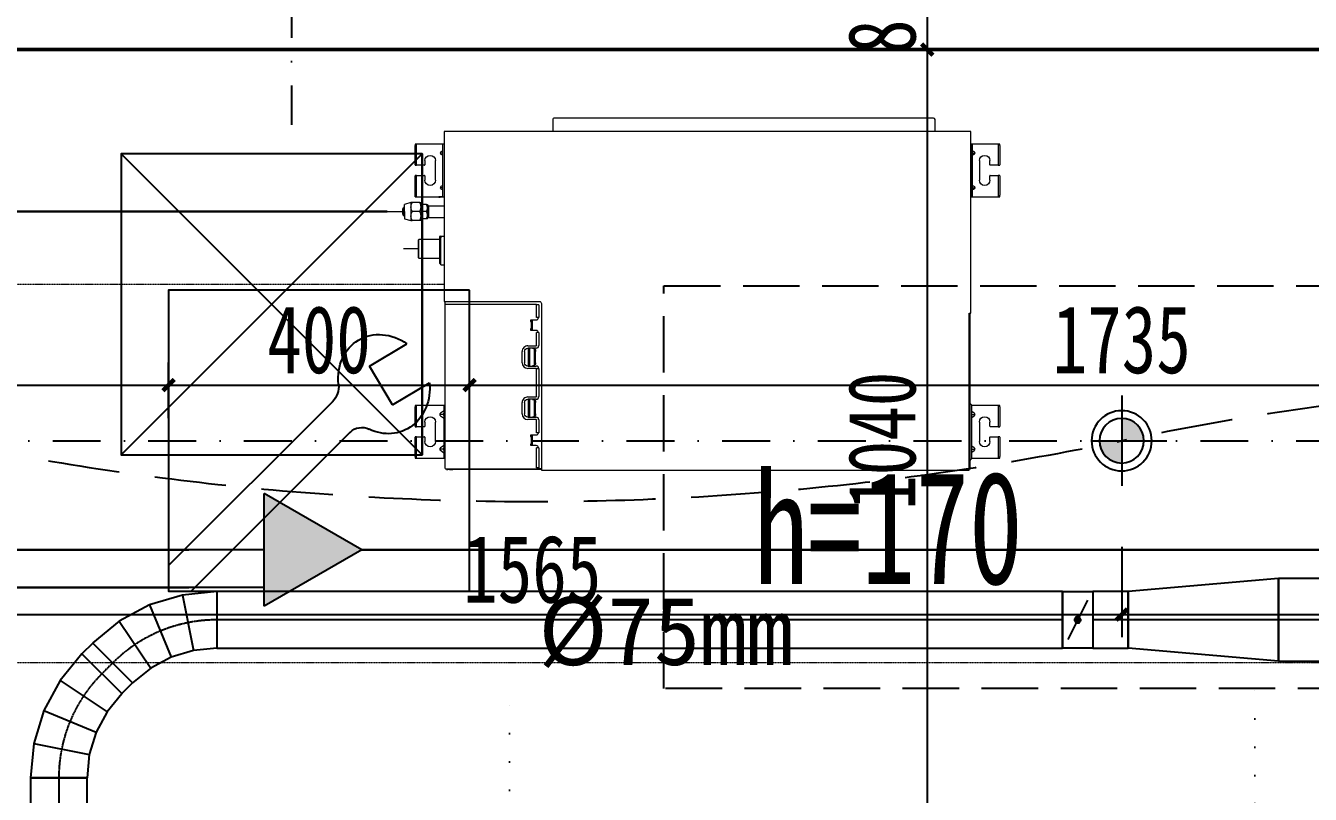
# Model space of a CAD drawing. Header units: millimetres. Extents: x -297 to 39764, y -29258 to 20315.
# Drawn here: x 13089 to 14796, y -22562 to -21540 of the extents above; entities that cross this region are included whole.
import ezdxf

# ---------------------------------------------------------------- set-up
doc = ezdxf.new("R2010")
doc.units = ezdxf.units.MM
for name, pattern in [('CENTER2', [1.125, 0.75, -0.125, 0.125, -0.125]), ('DASH', [0.35, 0.25, -0.1]), ('DASHDOT', [1, 0.5, -0.25, 0, -0.25]), ('DASHDOT2', [12.7, 6.35, -3.175, 0, -3.175]), ('DOT2', [0.125, 0, -0.125]), ('HIDDEN', [9.525, 6.35, -3.175])]:
    doc.linetypes.add(name, pattern=pattern)
doc.layers.get('Defpoints').update_dxf_attribs({"color": 250})
for name, color, linetype in [('.-P建筑梁位', 4, 'Continuous'), ('.p-灯具连线', 6, 'Continuous'), ('.PC-天花尺寸标注', 252, 'Continuous'), ('.PC-天花灯具', 203, 'Continuous'), ('.PC-天花造型', 163, 'Continuous'), ('.PC-灯具尺寸标注', 252, 'Continuous'), ('.PC-综合天花虚线层', 14, 'DASHDOT2'), ('.ZD-插座虚线层', 214, 'DASH'), ('.ZT-空调.检修口', 52, 'Continuous'), ('_TCH_MASK', 7, 'Continuous'), ('DUCT-新风中心线', 5, 'CENTER2'), ('DUCT-新风标注', 3, 'Continuous'), ('DUCT-新风管', 3, 'Continuous'), ('DUCT-新风管端线', 2, 'Continuous'), ('DUCT-新风阀门', 7, 'Continuous')]:
    doc.layers.add(name, color=color, linetype=linetype)
for name, color, linetype, lineweight in [('ACS_DLJ_LNSG', 4, 'DASHDOT', 20), ('ACS_DLJ_QYG', 1, 'Continuous', 30), ('ACS_DLJ_SNJ', 9, 'Continuous', 0)]:
    doc.layers.add(name, color=color, linetype=linetype, lineweight=lineweight)
doc.styles.add('HZTXT', font='')
doc.styles.add('宋体', font='', dxfattribs={"width": 0.7, "height": 5})
doc.styles.add('文字样式', font='', dxfattribs={"width": 0.75})
doc.styles.get('HZTXT').set_extended_font_data('SimSun')
doc.styles.get('宋体').set_extended_font_data('SimSun')
doc.styles.get('文字样式').set_extended_font_data('SimSun')
doc.dimstyles.new('西安1-40（内部尺寸）', dxfattribs={"dimscale": 30, "dimtxt": 3, "dimasz": 0.5, "dimexe": 1, "dimexo": 1, "dimgap": 0.5, "dimtad": 1, "dimdec": 0, "dimrnd": 5, "dimtxsty": '文字样式', "dimblk": 'ARCHTICK', "dimcen": 1, "dimdle": 0.55, "dimclrd": 252, "dimclre": 252, "dimclrt": 30, "dimadec": 0, "dimazin": 0, "dimtfac": 1, "dimtdec": 0, "dimtix": 1, "dimtmove": 2, "dimatfit": 3, "dimfxl": 5, "dimfxlon": 1, "dimarcsym": 0})

# ---------------------------------------------------------------- blocks, each defined once
blk = doc.blocks.new('A$Cd2e37dc6')
at = {"layer": '.-P建筑梁位', "color": 250, "linetype": 'DASH', "ltscale": 300}
blk.add_lwpolyline([(6975.1, 7634.4), (7997.2, 7634.4), (7997.2, 7099.2), (6975.1, 7099.2)], close=True, dxfattribs=at)
at = {"layer": '.-P建筑梁位', "color": 250, "linetype": 'DASH', "ltscale": 300, "style": '宋体', "width": 0.7}
blk.add_text('h=170', height=150, dxfattribs=at).set_placement((7094.7, 7238))
blk = doc.blocks.new('A$C26AB27A8')
at = {"color": 0, "linetype": 'Continuous'}
for p, q in [((39.4, 465.8), (39.4, 259.4)), ((40.7, 467.1), (40.8, 467.1)), ((609, 468), (40.8, 468)), ((40.8, 468), (40.8, 466.9)), ((40.8, 466.9), (40.8, 259.4)), ((609, 466.9), (609, 468)), ((609, 466.9), (614.9, 466.9)), ((609, 261.5), (609, 466.9)), ((609, 466.1), (613, 466.1)), ((612.4, 438.2), (612.4, 465)), ((613, 465), (612.4, 465)), ((734.7, 466.1), (613, 466.1)), ((613, 466.1), (613, 465)), ((613, 465), (615.5, 465)), ((614.9, 466.9), (628.5, 466.9)), ((615.5, 465), (615.5, 438.2)), ((628.5, 466.1), (628.5, 467)), ((628.5, 467), (633.2, 467)), ((633.2, 467), (633.2, 466.1)), ((633.2, 466.9), (726.5, 466.9)), ((726.5, 466.1), (726.5, 467)), ((731.2, 467), (726.5, 467)), ((731.2, 467), (731.2, 466.1)), ((731.2, 466.9), (733.1, 466.9)), ((735.1, 466.9), (733.1, 466.9)), ((736.3, 466.1), (734.7, 466.1)), ((735.1, 466.1), (735.1, 466.9)), ((737.4, 243.6), (737.4, 465)), ((2, 452), (0, 452)), ((0, 452), (0, 450)), ((0, 424.2), (0, 450)), ((2, 450), (2, 452)), ((2.5, 452), (2, 452)), ((2, 424.2), (2, 450)), ((37.1, 452), (2.5, 452)), ((37.1, 444), (33.8, 441.7)), ((37.1, 452), (37.1, 382)), ((39.3, 454.7), (37.5, 452.9)), ((738.8, 452), (737.4, 452)), ((738.8, 382), (738.8, 452)), ((739.3, 452), (738.8, 452)), ((743, 441.6), (739.1, 444.4)), ((774.3, 452), (739.3, 452)), ((774.8, 452), (774.3, 452)), ((776.8, 452), (774.8, 452)), ((774.8, 452), (774.8, 450)), ((774.8, 450), (774.8, 424.2)), ((776.8, 450), (776.8, 452)), ((776.8, 450), (776.8, 424.2)), ((13, 430), (13, 424.2)), ((27, 404), (27, 430)), ((37.1, 440), (32.9, 440)), ((33.8, 438.3), (37.1, 436)), ((613, 438.2), (612.4, 438.2)), ((613, 438.2), (615.5, 438.2)), ((613, 438.2), (613, 438.2)), ((613, 438.2), (613, 438.2)), ((616, 435.2), (622.9, 435.2)), ((620.9, 435.2), (620.9, 421.2)), ((621.8, 433.2), (620.9, 433.2)), ((622.3, 433.2), (621.8, 433.2)), ((622.3, 433.2), (622.3, 423.2)), ((622.3, 433.2), (623.4, 433.2)), ((622.9, 435.2), (622.9, 433.2)), ((623.4, 433.2), (622.9, 433.2)), ((623.4, 433.2), (623.4, 433.2)), ((739, 440), (743.9, 440)), ((739.1, 435.6), (743, 438.3)), ((749.8, 430), (749.8, 404)), ((763.8, 424.2), (763.8, 430)), ((0, 424.2), (0, 423.7)), ((0, 423.7), (2, 423.7)), ((2, 410.2), (0, 410.2)), ((0, 410.2), (0, 409.7)), ((0, 384), (0, 409.7)), ((2, 423.7), (2, 424.2)), ((2.5, 423.7), (2, 423.7)), ((2, 409.7), (2, 410.2)), ((2, 410.2), (2.5, 410.2)), ((2, 384), (2, 409.7)), ((12.5, 423.7), (2.5, 423.7)), ((2.5, 410.2), (12.5, 410.2)), ((13, 409.7), (13, 404)), ((612.4, 401.1), (612.4, 418.2)), ((613, 418.2), (612.4, 418.2)), ((613, 418.2), (613, 418.2)), ((613, 418.2), (613, 418.2)), ((613, 418.2), (615.5, 418.2)), ((615.5, 418.2), (615.5, 401.1)), ((622.9, 421.2), (616, 421.2)), ((620.9, 423.2), (621.8, 423.2)), ((621.8, 423.2), (622.3, 423.2)), ((622.3, 423.2), (623.4, 423.2)), ((623.4, 423.2), (622.9, 423.2)), ((622.9, 423.2), (622.9, 421.2)), ((623.4, 423.2), (623.4, 423.2)), ((763.8, 404), (763.8, 409.7)), ((774.3, 423.7), (764.3, 423.7)), ((764.3, 410.2), (774.3, 410.2)), ((774.8, 423.7), (774.3, 423.7)), ((774.3, 410.2), (774.8, 410.2)), ((774.8, 424.2), (774.8, 423.7)), ((774.8, 423.7), (776.8, 423.7)), ((776.8, 410.2), (774.8, 410.2)), ((774.8, 410.2), (774.8, 409.7)), ((774.8, 409.7), (774.8, 384)), ((776.8, 423.7), (776.8, 424.2)), ((776.8, 409.7), (776.8, 410.2)), ((776.8, 409.7), (776.8, 384)), ((37.1, 394), (32.9, 394)), ((37.1, 398), (33.8, 395.6)), ((616, 400.6), (627, 400.6)), ((627, 397.5), (616, 397.5)), ((616.7, 393.1), (616.7, 378.1)), ((618.7, 374.5), (618.7, 396.7)), ((620.9, 397.3), (620.9, 397.5)), ((624.6, 373.7), (624.6, 397.5)), ((626, 397.5), (626, 373.7)), ((631.4, 378.1), (631.4, 393.1)), ((634.5, 393.1), (634.5, 378.1)), ((739, 393.9), (743.9, 393.9)), ((743, 395.6), (739.1, 398.3)), ((0, 384), (0, 382)), ((0, 382), (2, 382)), ((2, 382), (2, 384)), ((2, 382), (2.5, 382)), ((2.5, 382), (37.1, 382)), ((33.8, 392.3), (37.1, 390)), ((37.5, 381.1), (39.3, 379.3)), ((737.4, 382), (738.8, 382)), ((738.8, 382), (739.3, 382)), ((739.1, 389.6), (743, 392.3)), ((739.3, 382), (774.3, 382)), ((774.3, 382), (774.8, 382)), ((774.8, 384), (774.8, 382)), ((774.8, 382), (776.8, 382)), ((776.8, 382), (776.8, 384)), ((612.4, 333.2), (612.4, 370.1)), ((615.5, 370.1), (615.5, 333.2)), ((616, 373.7), (627, 373.7)), ((627, 370.6), (616, 370.6)), ((620.9, 373.9), (620.9, 373.7)), ((613, 333.2), (612.4, 333.2)), ((613, 333.2), (612.4, 333.2)), ((613, 333.2), (613, 333.2)), ((613, 333.2), (615.5, 333.2)), ((613, 333.2), (615.5, 333.2)), ((616, 332.7), (627, 332.7)), ((627, 329.6), (616, 329.6)), ((616.7, 325.2), (616.7, 310.2)), ((618.7, 306.6), (618.7, 328.8)), ((620.9, 329.4), (620.9, 329.6)), ((624.6, 305.8), (624.6, 329.6)), ((626, 329.6), (626, 305.8)), ((631.4, 310.2), (631.4, 325.2)), ((634.5, 325.2), (634.5, 310.2)), ((612.4, 285.2), (612.4, 302.2)), ((615.5, 302.2), (615.5, 285.2)), ((616, 305.8), (627, 305.8)), ((627, 302.7), (616, 302.7)), ((620.9, 306), (620.9, 305.8)), ((613, 285.2), (612.4, 285.2)), ((613, 285.2), (613, 285.2)), ((613, 285.2), (613, 285.2)), ((613, 285.2), (615.5, 285.2)), ((616, 282.2), (622.9, 282.2)), ((620.9, 282.2), (620.9, 268.2)), ((621.8, 280.2), (620.9, 280.2)), ((622.3, 280.2), (621.8, 280.2)), ((622.3, 280.2), (622.3, 270.2)), ((622.3, 280.2), (623.4, 280.2)), ((622.9, 282.2), (622.9, 280.2)), ((623.4, 280.2), (622.9, 280.2)), ((623.4, 280.2), (623.4, 280.2)), ((38.4, 259.4), (38.4, 18)), ((40.8, 259.4), (38.4, 259.4)), ((608.9, 246.6), (609, 261.5)), ((612.4, 248), (612.4, 265.2)), ((613, 265.2), (612.4, 265.2)), ((613, 265.2), (615.5, 265.2)), ((613, 265.2), (613, 265.2)), ((613, 265.2), (613, 265.2)), ((615.5, 265.2), (615.5, 248)), ((622.9, 268.2), (616, 268.2)), ((620.9, 270.2), (621.8, 270.2)), ((621.8, 270.2), (622.3, 270.2)), ((622.3, 270.2), (623.4, 270.2)), ((623.4, 270.2), (622.9, 270.2)), ((622.9, 270.2), (622.9, 268.2)), ((623.4, 270.2), (623.4, 270.2)), ((738.4, 243.6), (611.9, 243.6)), ((612.4, 248), (613, 248)), ((613, 248), (612.4, 248)), ((613, 248), (615.5, 248)), ((613, 248), (613, 248)), ((613, 248), (615.5, 248)), ((737.4, 247.5), (616, 247.5)), ((738.4, 18), (738.4, 243.6)), ((742.8, 195.1), (738.4, 195.1)), ((742.8, 195.1), (742.8, 173.8)), ((743.3, 193.8), (742.8, 193.8)), ((743.8, 193.3), (743.8, 173.8)), ((742.8, 173.8), (742.8, 159.2)), ((771.8, 186.3), (743.8, 186.3)), ((743.8, 173.8), (743.8, 157.3)), ((772.3, 185.8), (771.8, 186.3)), ((771.8, 186.3), (771.8, 161.3)), ((772.3, 185.8), (772.3, 161.8)), ((738.4, 157.2), (740.8, 157.2)), ((743.3, 156.8), (738.4, 156.8)), ((743.8, 161.3), (771.8, 161.3)), ((771.8, 161.3), (772.3, 161.8)), ((760.4, 132.1), (758.9, 132.1)), ((758.9, 116.4), (758.9, 132.1)), ((760.4, 133.7), (760.4, 129)), ((760.4, 119.5), (760.4, 129)), ((761.8, 133.7), (766.4, 133.7)), ((761.8, 124.2), (766.4, 124.2)), ((767.9, 133.7), (767.9, 129)), ((768.9, 132.2), (767.9, 132.2)), ((767.9, 119.5), (767.9, 129)), ((768.9, 136.2), (768.9, 130.2)), ((768.9, 118.2), (768.9, 130.2)), ((770.7, 136.2), (780.5, 136.2)), ((770.7, 124.2), (780.5, 124.2)), ((782.4, 136.2), (780.5, 136.2)), ((790.9, 133.7), (782.4, 136.2)), ((782.4, 130.2), (782.4, 136.2)), ((782.4, 124.2), (782.4, 130.2)), ((782.4, 118.2), (782.4, 124.2)), ((790.9, 124.2), (790.9, 133.7)), ((790.9, 124.2), (790.9, 114.7)), ((792, 129.7), (792, 118.8)), ((2, 104.5), (0, 104.5)), ((0, 104.5), (0, 102.5)), ((0, 76.7), (0, 102.5)), ((2, 102.5), (2, 104.5)), ((2.5, 104.5), (2, 104.5)), ((2, 76.7), (2, 102.5)), ((38.4, 104.5), (2.5, 104.5)), ((36.4, 34.5), (36.4, 104.4)), ((36.4, 103.4), (38.4, 103.4)), ((36.4, 103.4), (36.4, 34.5)), ((738.4, 105.2), (743.4, 105.2)), ((740.4, 34.5), (740.4, 104.4)), ((745.4, 104.4), (740.4, 104.4)), ((745.4, 105.2), (743.4, 105.2)), ((745.4, 104.4), (745.4, 105.2)), ((776.8, 104.5), (745.4, 104.5)), ((758.9, 116.4), (760.4, 116.4)), ((760.4, 114.7), (760.4, 119.5)), ((761.8, 114.7), (766.4, 114.7)), ((767.9, 114.7), (767.9, 119.5)), ((767.9, 116.2), (768.9, 116.2)), ((768.9, 118.2), (768.9, 112.2)), ((770.7, 112.2), (780.5, 112.2)), ((774.8, 104.5), (774.8, 102.5)), ((774.8, 102.5), (774.8, 76.7)), ((776.8, 104.5), (776.8, 76.7)), ((782.4, 112.2), (782.4, 118.2)), ((782.4, 112.2), (790.9, 114.7)), ((34.1, 92.5), (32.9, 92.5)), ((36.4, 92.5), (32.9, 92.5)), ((34.1, 92.5), (32.9, 92.5)), ((34.1, 94.4), (33.8, 94.2)), ((33.8, 90.8), (34.1, 90.6)), ((740.4, 92.5), (743.3, 92.5)), ((0, 76.7), (0, 76.2)), ((0, 76.2), (2, 76.2)), ((2, 76.2), (2, 76.7)), ((2.5, 76.2), (2, 76.2)), ((12.5, 76.2), (2.5, 76.2)), ((13, 82.5), (13, 76.7)), ((27, 56.5), (27, 82.5)), ((749.8, 82.5), (749.8, 56.5)), ((763.8, 76.7), (763.8, 82.5)), ((774.3, 76.2), (764.3, 76.2)), ((774.8, 76.2), (774.3, 76.2)), ((774.8, 76.7), (774.8, 76.2)), ((774.8, 76.2), (776.8, 76.2)), ((776.8, 76.2), (776.8, 76.7)), ((2, 62.7), (0, 62.7)), ((0, 62.7), (0, 62.2)), ((0, 36.5), (0, 62.2)), ((2, 62.2), (2, 62.7)), ((2, 62.7), (2.5, 62.7)), ((2, 36.5), (2, 62.2)), ((2.5, 62.7), (12.5, 62.7)), ((13, 62.2), (13, 56.5)), ((763.8, 56.5), (763.8, 62.2)), ((764.3, 62.7), (774.3, 62.7)), ((774.3, 62.7), (774.8, 62.7)), ((776.8, 62.7), (774.8, 62.7)), ((774.8, 62.7), (774.8, 62.2)), ((774.8, 62.2), (774.8, 36.5)), ((776.8, 62.2), (776.8, 62.7)), ((776.8, 62.2), (776.8, 36.5)), ((0, 36.5), (0, 34.5)), ((0, 34.5), (2, 34.5)), ((2, 34.5), (2, 36.5)), ((2, 34.5), (2.5, 34.5)), ((2.5, 34.5), (38.4, 34.5)), ((34.1, 46.5), (32.9, 46.5)), ((36.4, 46.5), (32.9, 46.5)), ((35.4, 34.5), (36.4, 34.5)), ((36.4, 34.5), (36.4, 34.5)), ((738.4, 34.5), (774.3, 34.5)), ((740.4, 46.5), (743.3, 46.5)), ((774.3, 34.5), (774.8, 34.5)), ((774.8, 36.5), (774.8, 34.5)), ((774.8, 34.5), (776.8, 34.5)), ((776.8, 34.5), (776.8, 36.5)), ((38.4, 18), (738.4, 18)), ((85.9, 18), (85.9, 2)), ((593.9, 2), (593.9, 18)), ((87.9, 0), (591.9, 0))]:
    blk.add_line(p, q, dxfattribs=at)
at = {"color": 5}
blk.add_line((772.3, 173.8), (792.3, 173.8), dxfattribs=at)
for p, q in [((758.9, 132.1), (738.4, 132.1)), ((758.9, 116.4), (738.4, 116.4))]:
    blk.add_line(p, q)
at = {"color": 34}
blk.add_line((813.9, 124.2), (793.9, 124.2), dxfattribs=at)
at = {"color": 0, "linetype": 'Continuous', "extrusion": (0, 0, -1)}
for centre, radius, start, end in [((-40.7, 465.8), 1.3, 0, 90), ((-38.4, 452), 1.3, 0, 45), ((-20, 430), 7, 0, 180), ((-756.8, 430), 7, 0, 180), ((-20, 404), 7, 180, 0), ((-616, 401.1), 0.498, 270, 0), ((-620.9, 393.1), 4.2, 0, 90), ((-627, 393.1), 4.4, 90, 180), ((-756.8, 404), 7, 180, 0), ((-38.9, 378.9), 0.5, 135, 180), ((-620.9, 378.1), 4.2, 270, 359.9885), ((-627, 378.1), 4.4, 180, 270), ((-616, 370.1), 0.498, 0, 90), ((-616, 333.2), 0.498, 270, 359.9618), ((-620.9, 325.2), 4.2, 0, 90), ((-627, 325.2), 4.4, 90, 180), ((-620.9, 310.2), 4.2, 270, 359.9885), ((-627, 310.2), 4.4, 180, 270), ((-616, 302.2), 0.498, 0, 90), ((-611.9, 246.6), 3, 270, 0), ((-20, 82.5), 7, 0, 180), ((-756.8, 82.5), 7, 0, 180), ((-20, 56.5), 7, 180, 0), ((-756.8, 56.5), 7, 180, 0)]:
    blk.add_arc(centre, radius, start, end, dxfattribs=at)
at = {"color": 0, "linetype": 'Continuous'}
for centre, radius, start, end in [((736.3, 465), 1.1, 0, 90), ((38.9, 455), 0.5, 315, 0), ((616, 438.2), 3, 180, 270), ((12.5, 424.2), 0.5, 270, 0), ((12.5, 409.7), 0.5, 0, 90), ((616, 418.2), 3, 90, 180), ((764.3, 424.2), 0.5, 180, 270), ((764.3, 409.7), 0.5, 90, 180), ((616, 401.1), 3.6, 180, 270), ((627, 393.1), 7.5, 0, 90), ((38.4, 382), 1.3, 180, 225), ((627, 378.1), 7.5, 270, 0), ((616, 370.1), 3.6, 90, 180), ((616, 333.2), 3.6, 180.0382, 270), ((627, 325.2), 7.5, 0, 90), ((627, 310.2), 7.5, 270, 0), ((616, 302.2), 3.6, 90, 180), ((616, 285.2), 3, 180, 270), ((616, 265.2), 3, 90, 180), ((616, 248), 0.498, 180, 270), ((743.3, 193.3), 0.5, 0, 90), ((740.8, 159.2), 2, 270, 0), ((743.3, 157.3), 0.5, 270, 0), ((789.5, 126.6), 4, 17.0826, 70.2303), ((789.5, 121.9), 4, 289.7697, 342.9174), ((781.9, 124.2), 12, 342.9174, 17.0826), ((12.5, 76.7), 0.5, 270, 0), ((764.3, 76.7), 0.5, 180, 270), ((12.5, 62.2), 0.5, 0, 90), ((764.3, 62.2), 0.5, 90, 180), ((87.9, 2), 2, 180, 270), ((591.9, 2), 2, 270, 0)]:
    blk.add_arc(centre, radius, start, end, dxfattribs=at)
for centre, major_axis, start_param, end_param in [((35.9, 440), (3.11, 0), 2.281301, 4.001884), ((741, 440), (3.11, 0), 5.422894, 7.143477), ((35.9, 394), (-3.11, 0), -0.860291, 0.860291), ((741, 393.9), (3.11, 0), 5.422894, 7.143477), ((35.9, 92.5), (3.11, 0), 1.393077, 4.88951), ((35.9, 92.5), (-3.11, 0), -0.860291, 0.860291), ((740.4, 92.5), (-3.11, 0), 1.587868, 4.695317), ((35.9, 46.5), (3.11, 0), 1.393077, 4.88951), ((740.4, 46.5), (-3.11, 0), 1.587868, 4.695317)]:
    blk.add_ellipse(centre, major_axis=major_axis, ratio=0.707107, start_param=start_param, end_param=end_param, dxfattribs=at)
at = {"color": 0, "linetype": 'Continuous', "extrusion": (0, 0, -1)}
for centre, major_axis, ratio, start_param, end_param in [((739.3, 440), (0, -2.2), 0.160706, 0.785398, 2.356194), ((739.3, 393.9), (0, -2.2), 0.160706, 0.785398, 2.356194), ((38.9, 381.5), (-0.37, 2.2), 0.07528, 2.200007, 3.247204)]:
    blk.add_ellipse(centre, major_axis=major_axis, ratio=ratio, start_param=start_param, end_param=end_param, dxfattribs=at)
at = {"color": 0, "linetype": 'Continuous'}
for points in [[(761.8, 133.7), (761, 132.2), (760.4, 130.6), (760.4, 129)], [(760.4, 133.7), (760.4, 133.7), (761, 133.7), (761.8, 133.7)], [(760.4, 129), (760.4, 127.3), (761, 125.7), (761.8, 124.2)], [(761.8, 124.2), (761, 122.7), (760.4, 121.1), (760.4, 119.5)], [(766.4, 133.7), (767.3, 132.2), (767.9, 130.6), (767.9, 129)], [(767.9, 133.7), (767.9, 133.7), (767.2, 133.7), (766.4, 133.7)], [(767.9, 129), (767.9, 127.3), (767.3, 125.7), (766.4, 124.2)], [(766.4, 124.2), (767.3, 122.7), (767.9, 121.1), (767.9, 119.5)], [(770.7, 136.2), (769.6, 134.3), (768.9, 132.3), (768.9, 130.2)], [(768.9, 136.2), (768.9, 136.2), (769.6, 136.2), (770.7, 136.2)], [(768.9, 130.2), (768.9, 128.1), (769.6, 126.1), (770.7, 124.2)], [(770.7, 124.2), (769.6, 122.3), (768.9, 120.3), (768.9, 118.2)], [(780.5, 136.2), (781.6, 134.3), (782.4, 132.3), (782.4, 130.2)], [(782.4, 130.2), (782.4, 128.1), (781.6, 126.1), (780.5, 124.2)], [(780.5, 124.2), (781.6, 122.3), (782.4, 120.3), (782.4, 118.2)], [(760.4, 119.5), (760.4, 117.8), (761, 116.2), (761.8, 114.7)], [(761.8, 114.7), (761, 114.7), (760.4, 114.7), (760.4, 114.7)], [(767.9, 119.5), (767.9, 117.8), (767.3, 116.2), (766.4, 114.7)], [(766.4, 114.7), (767.2, 114.7), (767.9, 114.7), (767.9, 114.7)], [(768.9, 118.2), (768.9, 116.1), (769.6, 114.1), (770.7, 112.2)], [(770.7, 112.2), (769.6, 112.2), (768.9, 112.2), (768.9, 112.2)], [(782.4, 118.2), (782.4, 116.1), (781.6, 114.1), (780.5, 112.2)], [(780.5, 112.2), (781.6, 112.2), (782.4, 112.2), (782.4, 112.2)]]:
    blk.add_open_spline(points, degree=3, dxfattribs=at)
blk = doc.blocks.new('retrrrrrrrr')
blk.add_hatch(color=250).paths.add_polyline_path([(-85731.63696, 12736.13771), (-85861.54077, 12661.13771), (-85861.54077, 12811.13771)])
at = {"color": 250}
for p, q in [((-85731.63696, 12736.13771), (-85861.54077, 12811.13771)), ((-85861.54077, 12661.13771), (-85861.54077, 12811.13771)), ((-85861.54077, 12736.13771), (-85961.54077, 12736.13771)), ((-85731.63696, 12736.13771), (-85861.54077, 12661.13771)), ((-85861.54077, 12686.13771), (-85961.54077, 12686.13771))]:
    blk.add_line(p, q, dxfattribs=at)
at = {"layer": '_TCH_MASK', "color": 250}
blk.add_lwpolyline([(-86051.6531, 12862.39836), (-85651.6531, 12862.39836), (-85651.6531, 13262.39836), (-86051.6531, 13262.39836), (-86051.6531, 12862.39836), (-85651.6531, 13262.39836), (-85651.6531, 12862.39836), (-86051.6531, 13262.39836)], dxfattribs=at)
at = {"layer": 'ACS_DLJ_LNSG', "color": 250}
for p, q in [((-85622.61548, 13088.71446), (-87113.36166, 13088.71446)), ((-82662.55966, 12586.13771), (-88202.2038, 12586.13771))]:
    blk.add_line(p, q, dxfattribs=at)
at = {"layer": 'ACS_DLJ_QYG', "color": 250}
for p, q in [((-85698.06868, 13185.79933), (-87215.81081, 13185.79933)), ((-85961.54077, 12736.13771), (-86685.907, 12736.13771)), ((-83652.58143, 12736.13771), (-85731.63696, 12736.13771)), ((-85961.54077, 12686.13771), (-86261.54077, 12686.13771))]:
    blk.add_line(p, q, dxfattribs=at)
at = {"layer": 'DUCT-新风中心线', "color": 250}
for p, q in [((-85924.51293, 12643.0848), (-85924.61293, 12643.0848)), ((-84800.65996, 12643.0848), (-85924.51293, 12643.0848)), ((-84713.73064, 12643.0848), (-84760.65996, 12643.0848)), ((-84513.73064, 12643.0848), (-84713.73064, 12643.0848)), ((-84414.47476, 12643.0848), (-84513.73064, 12643.0848)), ((-86062.90128, 12585.76247), (-86077.13059, 12571.53315)), ((-86062.83056, 12585.83318), (-86062.90128, 12585.76247)), ((-86077.13059, 12571.53315), (-86077.2013, 12571.46244)), ((-86134.45292, 12433.2448), (-86134.45292, 12433.1448)), ((-86134.45292, 12433.1448), (-86134.45292, 12029.85319))]:
    blk.add_line(p, q, dxfattribs=at)
for centre, start, end in [((-85924.61293, 12447.61554), 90, 135), ((-85938.98366, 12433.2448), 135, 180)]:
    blk.add_arc(centre, 195.46926, start, end, dxfattribs=at)
at = {"layer": 'DUCT-新风管', "color": 250}
for p, q in [((-84513.73064, 12698.0848), (-84713.73064, 12680.5848)), ((-84414.47476, 12698.0848), (-84513.73064, 12698.0848)), ((-85970.06297, 12676.10836), (-86013.7664, 12662.85107)), ((-85924.61293, 12680.5848), (-85970.06297, 12676.10836)), ((-85924.51293, 12680.5848), (-85924.61293, 12680.5848)), ((-84800.65996, 12680.5848), (-85924.51293, 12680.5848)), ((-84800.65996, 12680.5848), (-84760.65996, 12680.5848)), ((-84713.73064, 12680.5848), (-84760.65996, 12680.5848)), ((-86013.7664, 12662.85107), (-86054.04371, 12641.3224)), ((-86054.04371, 12641.3224), (-86089.34707, 12612.34968)), ((-86103.71781, 12597.97895), (-86132.69052, 12562.67559)), ((-86103.64709, 12598.04966), (-86103.71781, 12597.97895)), ((-86089.41778, 12612.27897), (-86103.64709, 12598.04966)), ((-86089.34707, 12612.34968), (-86089.41778, 12612.27897)), ((-85955.4312, 12602.54946), (-85985.06514, 12593.5601)), ((-85924.61293, 12605.5848), (-85955.4312, 12602.54946)), ((-85924.51293, 12605.5848), (-85924.61293, 12605.5848)), ((-85924.51293, 12605.5848), (-84800.65996, 12605.5848)), ((-84760.65996, 12605.5848), (-84800.65996, 12605.5848)), ((-84760.65996, 12605.5848), (-84713.73064, 12605.5848)), ((-84513.73064, 12588.0848), (-84713.73064, 12605.5848)), ((-85985.06514, 12593.5601), (-86012.37594, 12578.96218)), ((-84513.73064, 12588.0848), (-84414.47476, 12588.0848)), ((-86012.37594, 12578.96218), (-86036.31406, 12559.31667)), ((-86132.69052, 12562.67559), (-86154.21919, 12522.39828)), ((-86050.61409, 12545.01665), (-86036.38477, 12559.24596)), ((-86036.31406, 12559.31667), (-86036.38477, 12559.24596)), ((-86050.6848, 12544.94594), (-86070.3303, 12521.00782)), ((-86050.61409, 12545.01665), (-86050.6848, 12544.94594)), ((-86154.21919, 12522.39828), (-86167.47648, 12478.69485)), ((-86070.3303, 12521.00782), (-86084.92823, 12493.69702)), ((-86167.47648, 12478.69485), (-86171.95292, 12433.2448)), ((-86084.92823, 12493.69702), (-86093.91759, 12464.06308)), ((-86093.91759, 12464.06308), (-86096.95292, 12433.2448)), ((-86171.95292, 12433.2448), (-86171.95292, 12433.1448)), ((-86171.95292, 12433.1448), (-86171.95292, 12029.85319)), ((-86096.95292, 12433.2448), (-86096.95292, 12433.1448)), ((-86096.95292, 12029.85319), (-86096.95292, 12433.1448))]:
    blk.add_line(p, q, dxfattribs=at)
at = {"layer": 'DUCT-新风管端线', "color": 250}
for p, q in [((-84513.73064, 12698.0848), (-84513.73064, 12588.0848)), ((-84513.73064, 12588.0848), (-84513.73064, 12698.0848)), ((-85970.06297, 12676.10836), (-85955.4312, 12602.54946)), ((-85924.51293, 12680.5848), (-85924.51293, 12605.5848)), ((-85924.51293, 12680.5848), (-85924.51293, 12605.5848)), ((-84800.65996, 12680.5848), (-84800.65996, 12605.5848)), ((-84800.65996, 12605.5848), (-84800.65996, 12680.5848)), ((-84760.65996, 12680.5848), (-84760.65996, 12605.5848)), ((-84760.65996, 12680.5848), (-84760.65996, 12605.5848)), ((-84713.73064, 12680.5848), (-84713.73064, 12605.5848)), ((-84713.73064, 12605.5848), (-84713.73064, 12680.5848)), ((-86013.7664, 12662.85107), (-85985.06514, 12593.5601)), ((-86054.04371, 12641.3224), (-86012.37594, 12578.96218)), ((-86103.64709, 12598.04966), (-86050.61409, 12545.01665)), ((-86103.64709, 12598.04966), (-86050.61409, 12545.01665)), ((-86089.41778, 12612.27897), (-86036.38477, 12559.24596)), ((-86036.38477, 12559.24596), (-86089.41778, 12612.27897)), ((-86132.69052, 12562.67559), (-86070.3303, 12521.00782)), ((-86154.21919, 12522.39828), (-86084.92823, 12493.69702)), ((-86167.47648, 12478.69485), (-86093.91759, 12464.06308)), ((-86171.95292, 12433.1448), (-86096.95292, 12433.1448)), ((-86096.95292, 12433.1448), (-86171.95292, 12433.1448))]:
    blk.add_line(p, q, dxfattribs=at)
at = {"layer": 'DUCT-新风阀门', "color": 250}
for p, q in [((-84767.53496, 12669.3348), (-84793.78496, 12616.8348)), ((-84784.64634, 12644.2553), (-84784.79582, 12643.47972)), ((-84784.79582, 12643.47972), (-84784.79582, 12642.68987)), ((-84784.79582, 12642.68987), (-84784.64634, 12641.91429)), ((-84784.35278, 12644.98858), (-84784.64634, 12644.2553)), ((-84784.64634, 12641.91429), (-84784.35278, 12641.18102)), ((-84783.92575, 12645.65304), (-84784.35278, 12644.98858)), ((-84784.35278, 12641.18102), (-84783.92575, 12640.51655)), ((-84783.38069, 12646.22469), (-84783.92575, 12645.65304)), ((-84783.92575, 12640.51655), (-84783.38069, 12639.94491)), ((-84783.35965, 12643.8775), (-84783.46088, 12643.35225)), ((-84783.46088, 12643.35225), (-84783.46088, 12642.81734)), ((-84783.46088, 12642.81734), (-84783.35965, 12642.2921)), ((-84782.7373, 12646.68284), (-84783.38069, 12646.22469)), ((-84783.38069, 12639.94491), (-84782.7373, 12639.48675)), ((-84783.16084, 12644.37409), (-84783.35965, 12643.8775)), ((-84783.35965, 12642.2921), (-84783.16084, 12641.79551)), ((-84782.87165, 12644.82408), (-84783.16084, 12644.37409)), ((-84783.16084, 12641.79551), (-84782.87165, 12641.34551)), ((-84782.50252, 12645.21122), (-84782.87165, 12644.82408)), ((-84782.87165, 12641.34551), (-84782.50252, 12640.95838)), ((-84782.01882, 12647.01096), (-84782.7373, 12646.68284)), ((-84782.7373, 12639.48675), (-84782.01882, 12639.15863)), ((-84782.59075, 12643.65173), (-84782.66316, 12643.27608)), ((-84782.66316, 12643.27608), (-84782.66316, 12642.89352)), ((-84782.66316, 12642.89352), (-84782.59075, 12642.51787)), ((-84782.44857, 12644.00689), (-84782.59075, 12643.65173)), ((-84782.59075, 12642.51787), (-84782.44857, 12642.16271)), ((-84782.06679, 12645.52149), (-84782.50252, 12645.21122)), ((-84782.50252, 12640.95838), (-84782.06679, 12640.6481)), ((-84782.24174, 12644.32872), (-84782.44857, 12644.00689)), ((-84782.44857, 12642.16271), (-84782.24174, 12641.84087)), ((-84781.97774, 12644.6056), (-84782.24174, 12644.32872)), ((-84782.24174, 12641.84087), (-84781.97774, 12641.564)), ((-84781.58022, 12645.7437), (-84782.06679, 12645.52149)), ((-84782.06679, 12640.6481), (-84781.58022, 12640.42589)), ((-84781.25123, 12647.19718), (-84782.01882, 12647.01096)), ((-84782.01882, 12639.15863), (-84781.25123, 12638.97242)), ((-84781.66612, 12644.8275), (-84781.97774, 12644.6056)), ((-84781.97774, 12641.564), (-84781.66612, 12641.34209)), ((-84781.31812, 12644.98643), (-84781.66612, 12644.8275)), ((-84781.66612, 12641.34209), (-84781.31812, 12641.18317)), ((-84781.06039, 12645.86981), (-84781.58022, 12645.7437)), ((-84781.58022, 12640.42589), (-84781.06039, 12640.29978)), ((-84780.94634, 12645.07662), (-84781.31812, 12644.98643)), ((-84781.31812, 12641.18317), (-84780.94634, 12641.09298)), ((-84780.46228, 12647.23476), (-84781.25123, 12647.19718)), ((-84781.25123, 12638.97242), (-84780.46228, 12638.93484)), ((-84780.52608, 12645.89527), (-84781.06039, 12645.86981)), ((-84781.06039, 12640.29978), (-84780.52608, 12640.27433)), ((-84780.56421, 12645.09482), (-84780.94634, 12645.07662)), ((-84780.94634, 12641.09298), (-84780.56421, 12641.07477)), ((-84780.18555, 12645.04038), (-84780.56421, 12645.09482)), ((-84780.56421, 12641.07477), (-84780.18555, 12641.12922)), ((-84779.99662, 12645.81914), (-84780.52608, 12645.89527)), ((-84780.52608, 12640.27433), (-84779.99662, 12640.35046)), ((-84779.68046, 12647.12235), (-84780.46228, 12647.23476)), ((-84780.46228, 12638.93484), (-84779.68046, 12639.04725)), ((-84779.82402, 12644.91525), (-84780.18555, 12645.04038)), ((-84780.18555, 12641.12922), (-84779.82402, 12641.25434)), ((-84779.49113, 12645.64419), (-84779.99662, 12645.81914)), ((-84779.99662, 12640.35046), (-84779.49113, 12640.52541)), ((-84779.49271, 12644.72397), (-84779.82402, 12644.91525)), ((-84779.82402, 12641.25434), (-84779.49271, 12641.44562)), ((-84778.93405, 12646.86402), (-84779.68046, 12647.12235)), ((-84779.68046, 12639.04725), (-84778.93405, 12639.30558)), ((-84779.20359, 12644.47345), (-84779.49271, 12644.72397)), ((-84779.49271, 12641.44562), (-84779.20359, 12641.69615)), ((-84779.02788, 12645.37673), (-84779.49113, 12645.64419)), ((-84779.49113, 12640.52541), (-84779.02788, 12640.79286)), ((-84778.96711, 12644.17273), (-84779.20359, 12644.47345)), ((-84779.20359, 12641.69615), (-84778.96711, 12641.99686)), ((-84778.62363, 12645.02644), (-84779.02788, 12645.37673)), ((-84779.02788, 12640.79286), (-84778.62363, 12641.14315)), ((-84778.79181, 12643.8327), (-84778.96711, 12644.17273)), ((-84778.96711, 12641.99686), (-84778.79181, 12642.3369)), ((-84778.25002, 12646.46909), (-84778.93405, 12646.86402)), ((-84778.93405, 12639.30558), (-84778.25002, 12639.70051)), ((-84778.68403, 12643.46563), (-84778.79181, 12643.8327)), ((-84778.79181, 12642.3369), (-84778.68403, 12642.70397)), ((-84778.64766, 12643.0848), (-84778.68403, 12643.46563)), ((-84778.68403, 12642.70397), (-84778.64766, 12643.0848)), ((-84778.29297, 12644.60597), (-84778.62363, 12645.02644)), ((-84778.62363, 12641.14315), (-84778.29297, 12641.56362)), ((-84778.04786, 12644.13053), (-84778.29297, 12644.60597)), ((-84778.29297, 12641.56362), (-84778.04786, 12642.03907)), ((-84777.65309, 12645.95185), (-84778.25002, 12646.46909)), ((-84778.25002, 12639.70051), (-84777.65309, 12640.21775)), ((-84777.89716, 12643.61729), (-84778.04786, 12644.13053)), ((-84778.04786, 12642.03907), (-84777.89716, 12642.55231)), ((-84777.84631, 12643.0848), (-84777.89716, 12643.61729)), ((-84777.89716, 12642.55231), (-84777.84631, 12643.0848)), ((-84777.16484, 12645.33098), (-84777.65309, 12645.95185)), ((-84777.65309, 12640.21775), (-84777.16484, 12640.83862)), ((-84776.8029, 12644.62893), (-84777.16484, 12645.33098)), ((-84777.16484, 12640.83862), (-84776.8029, 12641.54066)), ((-84776.58038, 12643.87107), (-84776.8029, 12644.62893)), ((-84776.8029, 12641.54066), (-84776.58038, 12642.29852)), ((-84776.5053, 12643.0848), (-84776.58038, 12643.87107)), ((-84776.58038, 12642.29852), (-84776.5053, 12643.0848))]:
    blk.add_line(p, q, dxfattribs=at)
at = {"layer": 'ACS_DLJ_SNJ', "color": 250, "rotation": 180}
blk.add_blockref('A$C26AB27A8', (-84884.20284, 13310.02185), dxfattribs=at)
at = {"layer": 'DUCT-新风标注', "color": 250, "style": 'HZTXT'}
blk.add_text('%%C75mm', height=90.632911, dxfattribs=at).set_placement((-85497.09647, 12583.0848, 3000))
blk = doc.blocks.new('tyr')
at = {"layer": '.ZT-空调.检修口', "const_width": 5}
blk.add_lwpolyline([(11234.4, -21407.1), (11244.4, -21407.1), (11244.4, -21412.1), (15281.9, -21412.1), (15281.9, -21407.1), (15291.9, -21407.1)], dxfattribs=at)
blk = doc.blocks.new('_ArchTick')
at = {"color": 0, "linetype": 'ByBlock', "const_width": 0.4}
blk.add_lwpolyline([(-0.5, -0.5), (0.5, 0.5)], dxfattribs=at)
blk = doc.blocks.new('*D267')
at = {"layer": '.ZT-空调.检修口', "color": 252, "linetype": 'ByBlock', "lineweight": -2, "transparency": 16777216}
for p, q in [((11234.4, -21452.8), (11234.4, -21332.8)), ((15291.9, -21452.8), (15291.9, -21332.8)), ((11217.9, -21362.8), (15308.4, -21362.8))]:
    blk.add_line(p, q, dxfattribs=at)
at = {"layer": 'Defpoints', "color": 0, "linetype": 'ByBlock', "transparency": 16777216}
for p in [(15291.9, -21362.8), (11234.4, -21567.1), (15291.9, -21567.1)]:
    blk.add_point(p, dxfattribs=at)
at = {"layer": '.ZT-空调.检修口', "color": 252, "linetype": 'ByBlock', "lineweight": -2, "transparency": 16777216, "xscale": 15, "yscale": 15, "zscale": 15, "rotation": 180}
blk.add_blockref('_ArchTick', (11234.4, -21362.8), dxfattribs=at)
at = {"layer": '.ZT-空调.检修口', "color": 252, "linetype": 'ByBlock', "lineweight": -2, "transparency": 16777216, "xscale": 15, "yscale": 15, "zscale": 15}
blk.add_blockref('_ArchTick', (15291.9, -21362.8), dxfattribs=at)
at = {"layer": '.ZT-空调.检修口', "color": 30, "linetype": 'ByBlock', "transparency": 16777216, "insert": (13263.2, -21302.8), "char_height": 90, "attachment_point": 5, "style": '文字样式'}
blk.add_mtext('4060', dxfattribs=at)
blk = doc.blocks.new('检修口')
at = {"layer": '.ZT-空调.检修口', "color": 250}
for p, q in [((-154.6, 186.9), (-204.4, 216.5)), ((-185.3, 135.4), (-154.6, 186.9)), ((-185.3, 135.4), (-234.3, 164.6)), ((-105.3, 139.5), (112.5, -78.3)), ((-128.7, 98.8), (82.5, -112.5))]:
    blk.add_line(p, q, dxfattribs=at)
at = {"layer": '.ZT-空调.检修口'}
blk.add_lwpolyline([(-287.5, 287.5), (112.5, 287.5), (112.5, -112.5), (-287.5, -112.5)], close=True, dxfattribs=at)
at = {"layer": '.ZT-空调.检修口', "color": 250}
for centre, radius, start, end in [((-85.3, 159.5), 28.4, 173.3013, 225), ((-144.4, 83.1), 22.1, 45, 116.0655)]:
    blk.add_arc(centre, radius, start, end, dxfattribs=at)
for centre, major_axis, start_param, end_param in [((-174.5, 163.4), (34.9, 57.7), -1.092021, 1.11154), ((-174.4, 163.5), (23.5, 63.3), 1.867724, 3.886165)]:
    blk.add_ellipse(centre, major_axis=major_axis, ratio=0.876846, start_param=start_param, end_param=end_param, dxfattribs=at)
blk = doc.blocks.new('*D304')
at = {"layer": '.ZT-空调.检修口', "color": 252, "linetype": 'ByBlock', "lineweight": -2, "transparency": 16777216}
for p, q in [((12678.6, -22018), (12678.6, -21988)), ((13278.6, -22062.1), (13278.6, -21988)), ((12662.1, -22018), (13295.1, -22018))]:
    blk.add_line(p, q, dxfattribs=at)
at = {"layer": 'Defpoints', "color": 0, "linetype": 'ByBlock', "transparency": 16777216}
for p in [(12678.6, -22018), (13278.6, -22018), (13278.6, -22092.1)]:
    blk.add_point(p, dxfattribs=at)
at = {"layer": '.ZT-空调.检修口', "color": 252, "linetype": 'ByBlock', "lineweight": -2, "transparency": 16777216, "xscale": 15, "yscale": 15, "zscale": 15, "rotation": 180}
blk.add_blockref('_ArchTick', (12678.6, -22018), dxfattribs=at)
at = {"layer": '.ZT-空调.检修口', "color": 252, "linetype": 'ByBlock', "lineweight": -2, "transparency": 16777216, "xscale": 15, "yscale": 15, "zscale": 15}
blk.add_blockref('_ArchTick', (13278.6, -22018), dxfattribs=at)
at = {"layer": '.ZT-空调.检修口', "color": 30, "linetype": 'ByBlock', "transparency": 16777216, "insert": (12978.6, -21958), "char_height": 90, "attachment_point": 5, "style": '文字样式'}
blk.add_mtext('600', dxfattribs=at)
blk = doc.blocks.new('*D305')
at = {"layer": '.ZT-空调.检修口', "color": 252, "linetype": 'ByBlock', "lineweight": -2, "transparency": 16777216}
for p, q in [((13278.6, -22062.1), (13278.6, -21988)), ((13678.6, -22062.1), (13678.6, -21988)), ((13262.1, -22018), (13695.1, -22018))]:
    blk.add_line(p, q, dxfattribs=at)
at = {"layer": 'Defpoints', "color": 0, "linetype": 'ByBlock', "transparency": 16777216}
for p in [(13678.6, -22018), (13278.6, -22092.1), (13678.6, -22092.1)]:
    blk.add_point(p, dxfattribs=at)
at = {"layer": '.ZT-空调.检修口', "color": 252, "linetype": 'ByBlock', "lineweight": -2, "transparency": 16777216, "xscale": 15, "yscale": 15, "zscale": 15, "rotation": 180}
blk.add_blockref('_ArchTick', (13278.6, -22018), dxfattribs=at)
at = {"layer": '.ZT-空调.检修口', "color": 252, "linetype": 'ByBlock', "lineweight": -2, "transparency": 16777216, "xscale": 15, "yscale": 15, "zscale": 15}
blk.add_blockref('_ArchTick', (13678.6, -22018), dxfattribs=at)
at = {"layer": '.ZT-空调.检修口', "color": 30, "linetype": 'ByBlock', "transparency": 16777216, "insert": (13478.6, -21958), "char_height": 90, "attachment_point": 5, "style": '文字样式'}
blk.add_mtext('400', dxfattribs=at)
blk = doc.blocks.new('*D306')
at = {"layer": '.ZT-空调.检修口', "color": 252, "linetype": 'ByBlock', "lineweight": -2, "transparency": 16777216}
for p, q in [((13678.6, -22062.1), (13678.6, -21988)), ((15411.9, -22062.1), (15411.9, -21988)), ((13662.1, -22018), (15428.4, -22018))]:
    blk.add_line(p, q, dxfattribs=at)
at = {"layer": 'Defpoints', "color": 0, "linetype": 'ByBlock', "transparency": 16777216}
for p in [(15411.9, -22018), (13678.6, -22092.1), (15411.9, -22092.1)]:
    blk.add_point(p, dxfattribs=at)
at = {"layer": '.ZT-空调.检修口', "color": 252, "linetype": 'ByBlock', "lineweight": -2, "transparency": 16777216, "xscale": 15, "yscale": 15, "zscale": 15, "rotation": 180}
blk.add_blockref('_ArchTick', (13678.6, -22018), dxfattribs=at)
at = {"layer": '.ZT-空调.检修口', "color": 252, "linetype": 'ByBlock', "lineweight": -2, "transparency": 16777216, "xscale": 15, "yscale": 15, "zscale": 15}
blk.add_blockref('_ArchTick', (15411.9, -22018), dxfattribs=at)
at = {"layer": '.ZT-空调.检修口', "color": 30, "linetype": 'ByBlock', "transparency": 16777216, "insert": (14545.2, -21958), "char_height": 90, "attachment_point": 5, "style": '文字样式'}
blk.add_mtext('1735', dxfattribs=at)
blk = doc.blocks.new('*D791')
at = {"layer": '.PC-天花尺寸标注', "color": 252, "linetype": 'ByBlock', "lineweight": -2, "transparency": 16777216}
for p, q in [((14286.9, -21492.1), (14286.9, -21477.1)), ((14376.9, -21492.1), (14256.9, -21492.1)), ((14286.9, -21492.1), (14286.9, -21572.1)), ((14376.9, -21572.1), (14256.9, -21572.1)), ((14286.9, -21572.1), (14286.9, -21587.1))]:
    blk.add_line(p, q, dxfattribs=at)
at = {"layer": 'Defpoints', "color": 0, "linetype": 'ByBlock', "transparency": 16777216}
for p in [(15311.9, -21492.1), (14286.9, -21572.1), (15391.9, -21572.1)]:
    blk.add_point(p, dxfattribs=at)
at = {"layer": '.PC-天花尺寸标注', "color": 252, "linetype": 'ByBlock', "lineweight": -2, "transparency": 16777216, "xscale": 15, "yscale": 15, "zscale": 15}
for p, rotation in [((14286.9, -21492.1), 270), ((14286.9, -21572.1), 90)]:
    blk.add_blockref('_ArchTick', p, dxfattribs=dict(at, rotation=rotation))
at = {"layer": '.PC-天花尺寸标注', "color": 30, "linetype": 'ByBlock', "transparency": 16777216, "insert": (14226.9, -21532.1), "char_height": 90, "attachment_point": 5, "rotation": 90, "style": '文字样式'}
blk.add_mtext('80', dxfattribs=at)
blk = doc.blocks.new('*D792')
at = {"layer": '.PC-天花尺寸标注', "color": 252, "linetype": 'ByBlock', "lineweight": -2, "transparency": 16777216}
for p, q in [((14286.9, -21555.6), (14286.9, -22628.6)), ((14376.9, -21572.1), (14256.9, -21572.1)), ((14376.9, -22612.1), (14256.9, -22612.1))]:
    blk.add_line(p, q, dxfattribs=at)
at = {"layer": 'Defpoints', "color": 0, "linetype": 'ByBlock', "transparency": 16777216}
for p in [(15391.9, -21572.1), (14286.9, -22612.1), (16601.9, -22612.1)]:
    blk.add_point(p, dxfattribs=at)
at = {"layer": '.PC-天花尺寸标注', "color": 252, "linetype": 'ByBlock', "lineweight": -2, "transparency": 16777216, "xscale": 15, "yscale": 15, "zscale": 15}
for p, rotation in [((14286.9, -21572.1), 90), ((14286.9, -22612.1), 270)]:
    blk.add_blockref('_ArchTick', p, dxfattribs=dict(at, rotation=rotation))
at = {"layer": '.PC-天花尺寸标注', "color": 30, "linetype": 'ByBlock', "transparency": 16777216, "insert": (14226.9, -22092.1), "char_height": 90, "attachment_point": 5, "rotation": 90, "style": '文字样式'}
blk.add_mtext('1040', dxfattribs=at)
blk = doc.blocks.new('*D908')
at = {"layer": '.PC-灯具尺寸标注', "color": 252, "linetype": 'ByBlock', "lineweight": -2, "transparency": 16777216}
for p, q in [((12978.6, -22233), (12978.6, -22353)), ((14545.2, -22233), (14545.2, -22353)), ((12962.1, -22323), (14561.7, -22323))]:
    blk.add_line(p, q, dxfattribs=at)
at = {"layer": 'Defpoints', "color": 0, "linetype": 'ByBlock', "transparency": 16777216}
for p in [(12978.6, -22092.1), (14545.2, -22092.1), (14545.2, -22323)]:
    blk.add_point(p, dxfattribs=at)
at = {"layer": '.PC-灯具尺寸标注', "color": 252, "linetype": 'ByBlock', "lineweight": -2, "transparency": 16777216, "xscale": 15, "yscale": 15, "zscale": 15, "rotation": 180}
blk.add_blockref('_ArchTick', (12978.6, -22323), dxfattribs=at)
at = {"layer": '.PC-灯具尺寸标注', "color": 252, "linetype": 'ByBlock', "lineweight": -2, "transparency": 16777216, "xscale": 15, "yscale": 15, "zscale": 15}
blk.add_blockref('_ArchTick', (14545.2, -22323), dxfattribs=at)
at = {"layer": '.PC-灯具尺寸标注', "color": 30, "linetype": 'ByBlock', "transparency": 16777216, "insert": (13761.9, -22263), "char_height": 90, "attachment_point": 5, "style": '文字样式'}
blk.add_mtext('1565', dxfattribs=at)
blk = doc.blocks.new('防眩光射灯')
h = blk.add_hatch(color=256)
h.dxf.hatch_style = 1
h.paths.add_polyline_path([(29.6, 0, 0.414214), (0, 29.6), (0, 0)])
h.paths.add_polyline_path([(0, 0), (-29.6, 0, 0.414214), (0, -29.6)])
for p, q in [((0, 40), (0, -60)), ((-60, 0), (60, 0))]:
    blk.add_line(p, q)
blk.add_lwpolyline([(0, 112, 0, 50, 0), (0, 87.2, 0, 0, 0), (0, 40, 0, 0, 0)], format="xyseb")
blk.add_circle((0, 0), 40)
at = {"color": 250}
blk.add_circle((0, 0), 29.6, dxfattribs=at)
blk = doc.blocks.new('*D1058')
at = {"layer": '.PC-灯具尺寸标注', "color": 252, "linetype": 'ByBlock', "lineweight": -2, "transparency": 16777216}
for p, q in [((14545.2, -22233), (14545.2, -22353)), ((16111.9, -22233), (16111.9, -22353)), ((14528.7, -22323), (16128.4, -22323))]:
    blk.add_line(p, q, dxfattribs=at)
at = {"layer": 'Defpoints', "color": 0, "linetype": 'ByBlock', "transparency": 16777216}
for p in [(14545.2, -22092.1), (16111.9, -22092.1), (16111.9, -22323)]:
    blk.add_point(p, dxfattribs=at)
at = {"layer": '.PC-灯具尺寸标注', "color": 252, "linetype": 'ByBlock', "lineweight": -2, "transparency": 16777216, "xscale": 15, "yscale": 15, "zscale": 15, "rotation": 180}
blk.add_blockref('_ArchTick', (14545.2, -22323), dxfattribs=at)
at = {"layer": '.PC-灯具尺寸标注', "color": 252, "linetype": 'ByBlock', "lineweight": -2, "transparency": 16777216, "xscale": 15, "yscale": 15, "zscale": 15}
blk.add_blockref('_ArchTick', (16111.9, -22323), dxfattribs=at)
at = {"layer": '.PC-灯具尺寸标注', "color": 30, "linetype": 'ByBlock', "transparency": 16777216, "insert": (15328.6, -22263), "char_height": 90, "attachment_point": 5, "style": '文字样式'}
blk.add_mtext('1565', dxfattribs=at)
blk = doc.blocks.new('*D1059')
at = {"layer": '.PC-灯具尺寸标注', "color": 252, "linetype": 'ByBlock', "lineweight": -2, "transparency": 16777216}
for p, q in [((12616.6, -22628.6), (12616.6, -22075.6)), ((12706.6, -22092.1), (12586.6, -22092.1)), ((12706.6, -22612.1), (12586.6, -22612.1))]:
    blk.add_line(p, q, dxfattribs=at)
at = {"layer": 'Defpoints', "color": 0, "linetype": 'ByBlock', "transparency": 16777216}
for p in [(12616.6, -22092.1), (13214.9, -22092.1), (13214.9, -22612.1)]:
    blk.add_point(p, dxfattribs=at)
at = {"layer": '.PC-灯具尺寸标注', "color": 252, "linetype": 'ByBlock', "lineweight": -2, "transparency": 16777216, "xscale": 15, "yscale": 15, "zscale": 15}
for p, rotation in [((12616.6, -22092.1), 90), ((12616.6, -22612.1), 270)]:
    blk.add_blockref('_ArchTick', p, dxfattribs=dict(at, rotation=rotation))
at = {"layer": '.PC-灯具尺寸标注', "color": 30, "linetype": 'ByBlock', "transparency": 16777216, "insert": (12556.6, -22352.1), "char_height": 90, "attachment_point": 5, "rotation": 90, "style": '文字样式'}
blk.add_mtext('520', dxfattribs=at)
blk = doc.blocks.new('*D1060')
at = {"layer": '.PC-灯具尺寸标注', "color": 252, "linetype": 'ByBlock', "lineweight": -2, "transparency": 16777216}
for p, q in [((12616.6, -22108.6), (12616.6, -21555.6)), ((12706.6, -21572.1), (12586.6, -21572.1)), ((12706.6, -22092.1), (12586.6, -22092.1))]:
    blk.add_line(p, q, dxfattribs=at)
at = {"layer": 'Defpoints', "color": 0, "linetype": 'ByBlock', "transparency": 16777216}
for p in [(12616.6, -21572.1), (13261.9, -21572.1), (13214.9, -22092.1)]:
    blk.add_point(p, dxfattribs=at)
at = {"layer": '.PC-灯具尺寸标注', "color": 252, "linetype": 'ByBlock', "lineweight": -2, "transparency": 16777216, "xscale": 15, "yscale": 15, "zscale": 15}
for p, rotation in [((12616.6, -21572.1), 90), ((12616.6, -22092.1), 270)]:
    blk.add_blockref('_ArchTick', p, dxfattribs=dict(at, rotation=rotation))
at = {"layer": '.PC-灯具尺寸标注', "color": 30, "linetype": 'ByBlock', "transparency": 16777216, "insert": (12556.6, -21832.1), "char_height": 90, "attachment_point": 5, "rotation": 90, "style": '文字样式'}
blk.add_mtext('520', dxfattribs=at)

msp = doc.modelspace()

# ---------------------------------------------------------------- linework, layer by layer
at = {"layer": '.p-灯具连线', "color": 6, "linetype": 'HIDDEN', "ltscale": 15, "elevation": 0}
msp.add_lwpolyline([(19211.9, -22092.1, 0.071517), (11259.4, -21554.7)], format="xyb", dxfattribs=at)
at = {"layer": '.p-灯具连线', "color": 6, "linetype": 'HIDDEN', "ltscale": 15}
msp.add_lwpolyline([(17040.9, -22213.9, -0.168986), (16111.9, -22092.1, 0.104203), (14545.2, -22092.1, -0.103003), (12978.6, -22092.1, 0.141607), (11411.9, -22092.1, -0.369962), (11224.1, -21519.4, -0.266914)], format="xyb", dxfattribs=at)
at = {"layer": '.PC-天花造型'}
msp.add_lwpolyline([(11131.9, -21572.1), (15391.9, -21572.1), (15391.9, -18912.1), (11131.9, -18912.1)], close=True, dxfattribs=at)
at = {"layer": '.PC-综合天花虚线层', "linetype": 'DASHDOT2', "ltscale": 10}
for p, q in [((13441.9, -19332.1), (13441.9, -21672.3)), ((10964, -22092.1), (19483.6, -22092.1))]:
    msp.add_line(p, q, dxfattribs=at)
at = {"layer": '.ZD-插座虚线层', "linetype": 'DOT2', "ltscale": 300}
for p, q in [((14721.9, -24416.8), (14721.9, -22421.5)), ((13731.9, -26429.3), (13731.9, -22430.9))]:
    msp.add_line(p, q, dxfattribs=at)

# ---------------------------------------------------------------- block references
at = {"layer": '.-P建筑梁位'}
msp.add_blockref('A$Cd2e37dc6', (6961.9, -29520.5, 0), dxfattribs=at)
at = {"layer": '.PC-天花灯具', "xscale": -1, "rotation": 89.99999996775348}
msp.add_blockref('防眩光射灯', (14545.2, -22092.1), dxfattribs=at)
at = {"layer": '.ZT-空调.检修口', "color": 0}
msp.add_blockref('retrrrrrrrr', (99267.3, -34973.2), dxfattribs=at)
at = {"layer": '.ZT-空调.检修口', "color": 1, "linetype": 'ByBlock'}
msp.add_blockref('tyr', (0, -160), dxfattribs=at)
at = {"layer": '.ZT-空调.检修口', "xscale": -1}
msp.add_blockref('检修口', (13391.1, -22179.6), dxfattribs=at)

# ---------------------------------------------------------------- dimensions: what is measured, and where the dimension line sits
at = {"layer": '.PC-天花尺寸标注', "color": 1, "linetype": 'ByBlock'}
for base, p1, p2, picture, middle in [((14286.9, -21572.1), (15311.9, -21492.1), (15391.9, -21572.1), '*D791', (14226.9, -21532.1)), ((14286.9, -22612.1), (15391.9, -21572.1), (16601.9, -22612.1), '*D792', (14226.9, -22092.1))]:
    dim = msp.add_linear_dim(base=base, p1=p1, p2=p2, angle=90, dimstyle='西安1-40（内部尺寸）', override={"dimfxl": 3}, dxfattribs=at)
    dim.commit()
    dim.dimension.update_dxf_attribs({"geometry": picture, "text_midpoint": middle})
at = {"layer": '.PC-灯具尺寸标注', "color": 1, "linetype": 'ByBlock'}
for base, p1, p2, picture, middle in [((12616.6, -21572.1), (13214.9, -22092.1), (13261.9, -21572.1), '*D1060', (12556.6, -21832.1)), ((12616.6, -22092.1), (13214.9, -22612.1), (13214.9, -22092.1), '*D1059', (12556.6, -22352.1))]:
    dim = msp.add_linear_dim(base=base, p1=p1, p2=p2, angle=90, dimstyle='西安1-40（内部尺寸）', override={"dimfxl": 3}, dxfattribs=at)
    dim.commit()
    dim.dimension.update_dxf_attribs({"geometry": picture, "text_midpoint": middle})
for base, p1, p2, picture, middle in [((14545.2, -22323), (12978.6, -22092.1), (14545.2, -22092.1), '*D908', (13761.9, -22263)), ((16111.9, -22323), (14545.2, -22092.1), (16111.9, -22092.1), '*D1058', (15328.6, -22263))]:
    dim = msp.add_linear_dim(base=base, p1=p1, p2=p2, dimstyle='西安1-40（内部尺寸）', override={"dimfxl": 3}, dxfattribs=at)
    dim.commit()
    dim.dimension.update_dxf_attribs({"geometry": picture, "text_midpoint": middle})
at = {"layer": '.ZT-空调.检修口', "color": 1, "linetype": 'ByBlock'}
for base, p1, p2, picture, middle in [((15291.9093, -21362.8094), (11234.4056, -21567.0772), (15291.9093, -21567.0772), '*D267', (13263.1574, -21302.8094)), ((13278.6, -22018), (12678.6, -22018), (13278.6, -22092.1), '*D304', (12978.6, -21958)), ((13678.6, -22018), (13278.6, -22092.1), (13678.6, -22092.1), '*D305', (13478.6, -21958)), ((15411.9, -22018), (13678.6, -22092.1), (15411.9, -22092.1), '*D306', (14545.2, -21958))]:
    dim = msp.add_linear_dim(base=base, p1=p1, p2=p2, dimstyle='西安1-40（内部尺寸）', override={"dimfxl": 3}, dxfattribs=at)
    dim.commit()
    dim.dimension.update_dxf_attribs({"geometry": picture, "text_midpoint": middle})

doc.saveas('drawing.dxf')
